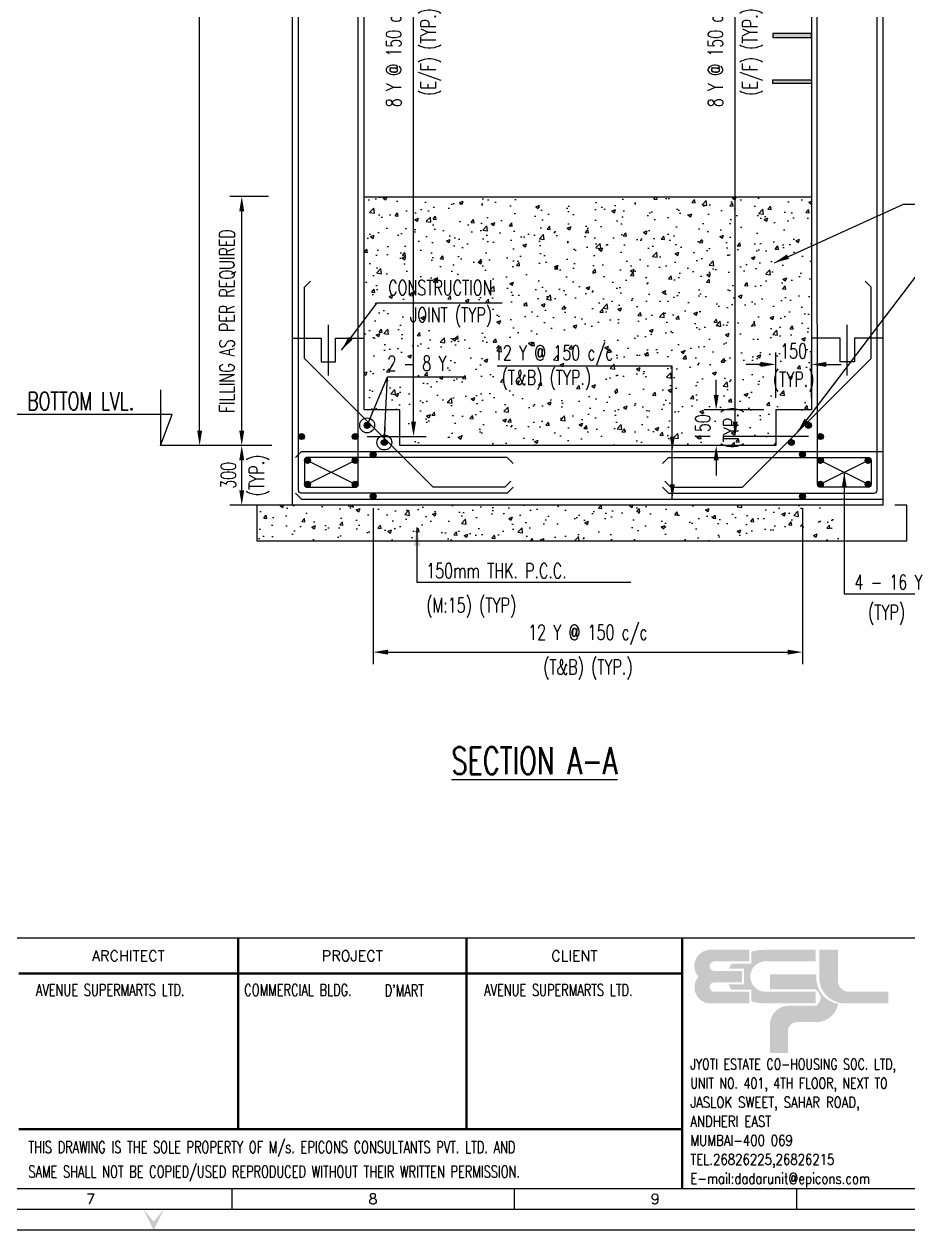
# Model space of a CAD drawing. Header units: millimetres. Extents: x 1549375 to 1746720, y -621670 to -557890.
# Drawn here: x 1579724 to 1594542, y -621528 to -601307 of the extents above; entities that cross this region are included whole.
import ezdxf
from ezdxf.enums import TextEntityAlignment as Align

# ---------------------------------------------------------------- set-up
doc = ezdxf.new("R2010")
doc.units = ezdxf.units.MM
doc.header["$MEASUREMENT"] = 0
doc.header["$PDMODE"] = 35
for name, color, linetype, lineweight in [('00 ECPL LOGO', 250, 'Continuous', 20), ('00 ELEV-2', 9, 'Continuous', 30), ('Thin', 251, 'Continuous', 5)]:
    doc.layers.add(name, color=color, linetype=linetype, lineweight=lineweight)
for name, color, linetype in [('PNA', 8, 'Continuous'), ('S-CONCRET LINE', 4, 'Continuous'), ('S-DIM-1', 5, 'Continuous'), ('S-HATCH', 253, 'Continuous'), ('S-LEVEL SECTION', 3, 'Continuous'), ('S-PCC', 9, 'Continuous'), ('S-REINFORCEMENT', 6, 'Continuous'), ('S-TEXT', 2, 'Continuous'), ('S-TEXT-1', 4, 'Continuous'), ('S-TITIL', 6, 'Continuous'), ('TEXT (SHEET)', 4, 'Continuous'), ('WALL', 7, 'Continuous')]:
    doc.layers.add(name, color=color, linetype=linetype)
doc.styles.add('ROMANS', font='simplex.shx', dxfattribs={"width": 0.7})
doc.dimstyles.new('dim100', dxfattribs={"dimtxt": 250, "dimasz": 250, "dimexe": 200, "dimexo": 200, "dimgap": 100, "dimtad": 1, "dimdec": 0, "dimzin": 0, "dimdsep": 46, "dimtxsty": 'ROMANS', "dimcen": 0, "dimclrd": 5, "dimclre": 5, "dimclrt": 4, "dimadec": 0, "dimazin": 0, "dimtfac": 1, "dimtdec": 0, "dimtix": 1, "dimtofl": 0, "dimtmove": 2, "dimatfit": 3, "dimfxl": 0, "dimtolj": 1, "dimtzin": 0, "dimlwd": -1, "dimlwe": -1, "dimarcsym": 0})
doc.dimstyles.new('dim20', dxfattribs={"dimtxt": 250, "dimasz": 250, "dimexe": 200, "dimexo": 200, "dimgap": 100, "dimtad": 1, "dimdec": 0, "dimlfac": 0.2, "dimzin": 0, "dimdsep": 46, "dimtxsty": 'ROMANS', "dimcen": 0, "dimclrd": 170, "dimclre": 170, "dimclrt": 4, "dimadec": 0, "dimazin": 0, "dimtfac": 1, "dimtdec": 0, "dimtix": 1, "dimtofl": 0, "dimtmove": 2, "dimatfit": 3, "dimfxl": 0, "dimtolj": 1, "dimtzin": 0, "dimlwd": -1, "dimlwe": -1, "dimarcsym": 0})
doc.dimstyles.new('dim25', dxfattribs={"dimtxt": 250, "dimasz": 250, "dimexe": 200, "dimexo": 200, "dimgap": 100, "dimtad": 1, "dimdec": 0, "dimlfac": 0.25, "dimzin": 0, "dimdsep": 46, "dimtxsty": 'ROMANS', "dimcen": 0, "dimclrd": 170, "dimclre": 170, "dimclrt": 4, "dimadec": 0, "dimazin": 0, "dimtfac": 1, "dimtdec": 0, "dimtix": 1, "dimtofl": 0, "dimtmove": 2, "dimatfit": 3, "dimfxl": 0, "dimtolj": 1, "dimtzin": 0, "dimlwd": -1, "dimlwe": -1, "dimarcsym": 0})
doc.dimstyles.new('dim33.33', dxfattribs={"dimtxt": 250, "dimasz": 250, "dimexe": 200, "dimexo": 200, "dimgap": 100, "dimtad": 1, "dimtoh": 1, "dimdec": 0, "dimlfac": 0.333331, "dimzin": 0, "dimdsep": 46, "dimtxsty": 'ROMANS', "dimcen": 0, "dimclrd": 170, "dimclre": 170, "dimclrt": 4, "dimadec": 0, "dimazin": 0, "dimtfac": 1, "dimtdec": 0, "dimtix": 1, "dimtofl": 0, "dimtmove": 2, "dimatfit": 3, "dimfxl": 0, "dimtolj": 1, "dimtzin": 0, "dimlwd": -1, "dimlwe": -1, "dimarcsym": 0})
pattern_1 = [(50, (657905, -222045.16), (637.5646, -55.77968), [66.66667, -733.33333]), (355, (657905, -222045.16), (-123.3345, 668.61523), [53.33333, -586.66667]), (100.451444, (657958.1, -222049.8), (514.2301, 612.83555), [56.65795, -623.23743]), (46.1842, (657905, -221867.4), (948.65896, -147.12825), [100, -1100]), (96.63564, (657984.1, -221879.6), (830.8106, 865.8832), [84.987, -934.8567]), (351.18416, (657905, -221867.4), (830.8106, 865.8832), [80, -880]), (21, (657993.9, -221911.8), (530.58405, -357.88346), [66.66667, -733.33333]), (326, (657993.9, -221911.8), (216.2803, 644.5778), [53.33333, -586.66667]), (71.451445, (658038.1, -221941.65), (746.86433, 286.69436), [56.65795, -623.23743]), (37.5, (657905, -222045.16), (10.80876, 295.90565), [0, -579.55556, 0, -595.55556, 0, -588.88889]), (7.5, (657905, -222045.16), (233.83959, 350.58819), [0, -339.55556, 0, -566.22222, 0, -224.44444]), (327.5, (657706.78, -222045.16), (474.50883, -20.048775), [0, -222.22222, 0, -693.33333, 0, -920]), (317.5, (657617.9, -222045.16), (518.3877, 88.9822), [0, -288.88889, 0, -460.44444, 0, -653.33333])]

# ---------------------------------------------------------------- blocks, each defined once
blk = doc.blocks.new('FOLDER')
at = {"layer": 'PNA'}
for points in [[(-1250, 2500), (0, 0), (0, 1000)], [(1250, 2500), (0, 0), (0, 1000)]]:
    blk.add_solid(points, dxfattribs=at)
blk = doc.blocks.new('ecpl logo')
at = {"layer": '00 ECPL LOGO'}
for color, points in [(256, [(351, -827, 0.621111), (586, -1401), (1442, -1401), (1442, -1151), (682, -1151, -0.917622), (682, -948), (1285, -948), (1285, -702), (682, -702, -0.926164), (682, -501), (1442, -501), (1442, -251), (581, -251, 0.621111), (351, -827)]), (152, [(2940, -251), (2940, -863, 0.384329), (3453, -1401), (4422, -1401), (4422, -1151), (3582, -1151, -0.414214), (3340, -908), (3340, -251)]), (140, [(1887, -779), (1887, -1102), (2862, -1102, -0.232111), (2971, -1281, -0.194401), (2883, -1450), (2269, -1450, 0.364674), (1887, -1802), (1887, -2463), (2269, -2463), (2269, -1996, -0.414214), (2462, -1802), (2899, -1802, 0.338499), (3350, -1412, -0.371272), (2877, -839), (2877, -779)])]:
    blk.add_hatch(color=color, dxfattribs=at).paths.add_polyline_path(points)
h = blk.add_hatch(color=253, dxfattribs=at)
h.dxf.hatch_style = 1
h.paths.add_polyline_path([(995, -993, 0.07148), (1056, -1106), (1486, -1106), (1486, -1356, 0.065387), (1776, -1401), (2862, -1401), (2862, -1151), (1776, -1151, -0.910826), (1742, -501), (2862, -501), (2862, -251), (1776, -251, 0.069483), (1486, -291), (1486, -546), (1071, -546, 0.072407), (1003, -657), (1329, -657), (1329, -993)])
blk = doc.blocks.new('SHEET1')
at = {"color": 1}
blk.add_line((762042, -118391), (676135, -118391), dxfattribs=at)
at = {"flags": 128}
blk.add_lwpolyline([(674017, -125881), (763101, -125881), (763101, -63214), (674017, -63214)], close=True, dxfattribs=at)
at = {"color": 1, "const_width": 60.9}
for points in [[(725970, -123298), (725970, -118391)], [(731835, -123298), (731835, -118391)], [(737368, -124822), (737368, -118391)], [(720337, -119302), (737368, -119302)], [(720337, -123298), (737368, -123298)]]:
    blk.add_lwpolyline(points, dxfattribs=at)
at = {"layer": 'PNA'}
for p, q in [((725806, -124822), (725806, -125351)), ((733053, -124822), (733053, -125351)), ((740301, -124822), (740301, -125351))]:
    blk.add_line(p, q, dxfattribs=at)
at = {"layer": 'PNA', "color": 1}
for points in [[(675076, -125351), (762572, -125351), (762572, -63743), (675076, -63743)], [(676135, -124822), (762042, -124822), (762042, -64273), (676135, -64273)]]:
    blk.add_lwpolyline(points, close=True, dxfattribs=at)
at = {"layer": '00 ELEV-2', "xscale": 1.196575288621418, "yscale": 1.196575288621418, "zscale": 1.196575288621418}
blk.add_blockref('ecpl logo', (737368, -118391), dxfattribs=at)
at = {"layer": 'PNA', "xscale": 0.2118545530764889, "yscale": 0.2118545530764889, "zscale": 0.2118545530764889}
blk.add_blockref('FOLDER', (723802, -125881), dxfattribs=at)
at = {"layer": 'PNA', "style": 'ROMANS'}
for s, p in [('7', (722183, -125086)), ('8', (729431, -125086)), ('9', (736678, -125086))]:
    blk.add_text(s, height=265, dxfattribs=at).set_placement(p, align=Align.MIDDLE)
at = {"layer": 'S-TEXT-1', "style": 'ROMANS'}
for s, height, width, p in [('JYOTI ESTATE CO-HOUSING SOC. LTD,', 276, 0.75, (737578, -121765, -8)), ('UNIT NO. 401, 4TH FLOOR, NEXT TO', 276, 0.75, (737578, -122254, -8)), ('JASLOK SWEET, SAHAR ROAD,', 275, 0.8, (737578, -122743, -8)), ('ANDHERI EAST', 275, 0.8, (737578, -123232, -8)), ('MUMBAI-400 069', 275, 0.8, (737578, -123721, -8)), ('TEL.26826225,26826215', 275, 0.8, (737578, -124210, -8)), ('E-mail:dadarunit@epicons.com', 275, 0.8, (737578, -124699, -8))]:
    blk.add_text(s, height=height, dxfattribs=dict(at, width=width)).set_placement(p)
at = {"layer": 'TEXT (SHEET)', "color": 2, "style": 'ROMANS'}
for s, p in [('ARCHITECT', (723154, -118847)), ('PROJECT', (728903, -118847)), ('CLIENT', (734602, -118847))]:
    blk.add_text(s, height=269, dxfattribs=at).set_placement(p, align=Align.MIDDLE_CENTER)
at = {"layer": 'TEXT (SHEET)', "color": 4, "style": 'ROMANS', "width": 0.7}
for s, p in [('THIS DRAWING IS THE SOLE PROPERTY OF M/s. EPICONS CONSULTANTS PVT. LTD. AND', (720588, -123908, -8)), ('SAME SHALL NOT BE COPIED/USED REPRODUCED WITHOUT THEIR WRITTEN PERMISSION.', (720588, -124539, -8))]:
    blk.add_text(s, height=304.74, dxfattribs=at).set_placement(p)
blk = doc.blocks.new('*D16')
at = {"layer": 'Defpoints', "color": 0, "lineweight": 18, "transparency": 16777216}
for p in [(1583373, -608374), (1584026, -608374), (1584026, -609374)]:
    blk.add_point(p, dxfattribs=at)
at = {"layer": 'S-DIM-1', "color": 170, "transparency": 16777216}
for p, q in [((1583826, -608374), (1583173, -608374)), ((1583373, -609124), (1583373, -608624)), ((1583826, -609374), (1583173, -609374))]:
    blk.add_line(p, q, dxfattribs=at)
at = {"layer": 'S-DIM-1', "color": 170, "lineweight": 18, "transparency": 16777216}
for points in [[(1583331, -608624), (1583415, -608624), (1583373, -608374)], [(1583331, -609124), (1583415, -609124), (1583373, -609374)]]:
    blk.add_solid(points, dxfattribs=at)
at = {"layer": 'S-DIM-1', "color": 4, "transparency": 16777216, "char_height": 250, "attachment_point": 5, "rotation": 90, "style": 'ROMANS'}
for s, insert in [('\\A1;(TYP.)', (1583664, -608874)), ('\\A1;300', (1583148, -608874))]:
    blk.add_mtext(s, dxfattribs=dict(at, insert=insert))
blk = doc.blocks.new('*D20')
at = {"layer": 'Defpoints', "color": 0, "lineweight": 18, "transparency": 16777216}
for p in [(1585576, -609224, 380), (1592776, -609224, 605), (1592776, -611839)]:
    blk.add_point(p, dxfattribs=at)
at = {"layer": 'S-DIM-1', "color": 170, "transparency": 16777216}
for p, q in [((1585576, -609424), (1585576, -612039)), ((1592776, -609424), (1592776, -612039)), ((1585826, -611839), (1592526, -611839))]:
    blk.add_line(p, q, dxfattribs=at)
at = {"layer": 'S-DIM-1', "color": 170, "lineweight": 18, "transparency": 16777216}
for points in [[(1585826, -611797), (1585826, -611880), (1585576, -611839)], [(1592526, -611797), (1592526, -611880), (1592776, -611839)]]:
    blk.add_solid(points, dxfattribs=at)
at = {"layer": 'S-DIM-1', "color": 4, "transparency": 16777216, "char_height": 250, "attachment_point": 5, "style": 'ROMANS'}
for s, insert in [('\\A1;12 Y @ 150 c/c', (1589176, -611548)), ('\\A1;(T&B) (TYP.)', (1589176, -612129))]:
    blk.add_mtext(s, dxfattribs=dict(at, insert=insert))
blk = doc.blocks.new('*D22')
at = {"layer": 'Defpoints', "color": 0, "lineweight": 18, "transparency": 16777216}
for p in [(1592926, -607014), (1592326, -607774), (1592926, -607774)]:
    blk.add_point(p, dxfattribs=at)
at = {"layer": 'S-DIM-1', "color": 170, "transparency": 16777216}
for p, q in [((1592326, -607574), (1592326, -606814)), ((1592926, -607574), (1592926, -606814)), ((1592076, -607014), (1591826, -607014)), ((1593176, -607014), (1593426, -607014))]:
    blk.add_line(p, q, dxfattribs=at)
at = {"layer": 'S-DIM-1', "color": 170, "lineweight": 18, "transparency": 16777216}
for points in [[(1592076, -606972), (1592076, -607055), (1592326, -607014)], [(1593176, -606972), (1593176, -607055), (1592926, -607014)]]:
    blk.add_solid(points, dxfattribs=at)
at = {"layer": 'S-DIM-1', "color": 4, "transparency": 16777216, "char_height": 250, "attachment_point": 5, "style": 'ROMANS'}
for s, insert in [('\\A1;150', (1592626, -606789)), ('\\A1;(TYP.)', (1592626, -607304))]:
    blk.add_mtext(s, dxfattribs=dict(at, insert=insert))
blk = doc.blocks.new('*D23')
at = {"layer": 'Defpoints', "color": 0, "lineweight": 18, "transparency": 16777216}
for p in [(1591328, -607774), (1592326, -607774), (1592326, -608374)]:
    blk.add_point(p, dxfattribs=at)
at = {"layer": 'S-DIM-1', "color": 170, "transparency": 16777216}
for p, q in [((1591328, -607524), (1591328, -607274)), ((1592126, -607774), (1591128, -607774)), ((1592126, -608374), (1591128, -608374)), ((1591328, -608624), (1591328, -608874))]:
    blk.add_line(p, q, dxfattribs=at)
at = {"layer": 'S-DIM-1', "color": 170, "lineweight": 18, "transparency": 16777216}
for points in [[(1591286, -607524), (1591370, -607524), (1591328, -607774)], [(1591286, -608624), (1591370, -608624), (1591328, -608374)]]:
    blk.add_solid(points, dxfattribs=at)
at = {"layer": 'S-DIM-1', "color": 4, "transparency": 16777216, "char_height": 250, "attachment_point": 5, "rotation": 90, "style": 'ROMANS'}
for s, insert in [('\\A1;(TYP.)', (1591619, -608074)), ('\\A1;150', (1591103, -608074))]:
    blk.add_mtext(s, dxfattribs=dict(at, insert=insert))
blk = doc.blocks.new('*D24')
at = {"layer": 'Defpoints', "color": 0, "lineweight": 18, "transparency": 16777216}
for p in [(1585276, -593524, 308), (1586253, -593524), (1585276, -608224, 1179451)]:
    blk.add_point(p, dxfattribs=at)
at = {"layer": 'S-DIM-1', "color": 170, "transparency": 16777216}
for p, q in [((1585476, -593524), (1586453, -593524)), ((1586253, -607974), (1586253, -593774)), ((1585476, -608224), (1586453, -608224))]:
    blk.add_line(p, q, dxfattribs=at)
at = {"layer": 'S-DIM-1', "color": 170, "lineweight": 18, "transparency": 16777216}
for points in [[(1586212, -593774), (1586295, -593774), (1586253, -593524)], [(1586212, -607974), (1586295, -607974), (1586253, -608224)]]:
    blk.add_solid(points, dxfattribs=at)
at = {"layer": 'S-DIM-1', "color": 4, "transparency": 16777216, "char_height": 250, "attachment_point": 5, "rotation": 90, "style": 'ROMANS'}
for s, insert in [('\\A1;8 Y @ 150 c/c', (1585963, -601774)), ('\\A1;(E/F) (TYP.)', (1586544, -601774))]:
    blk.add_mtext(s, dxfattribs=dict(at, insert=insert))
blk = doc.blocks.new('*D25')
at = {"layer": 'Defpoints', "color": 0, "lineweight": 18, "transparency": 16777216}
for p in [(1591647, -593524), (1593076, -593524, 308), (1593076, -608224, 1179451)]:
    blk.add_point(p, dxfattribs=at)
at = {"layer": 'S-DIM-1', "color": 170, "transparency": 16777216}
for p, q in [((1592876, -593524), (1591447, -593524)), ((1591647, -607974), (1591647, -593774)), ((1592876, -608224), (1591447, -608224))]:
    blk.add_line(p, q, dxfattribs=at)
at = {"layer": 'S-DIM-1', "color": 170, "lineweight": 18, "transparency": 16777216}
for points in [[(1591606, -593774), (1591689, -593774), (1591647, -593524)], [(1591606, -607974), (1591689, -607974), (1591647, -608224)]]:
    blk.add_solid(points, dxfattribs=at)
at = {"layer": 'S-DIM-1', "color": 4, "transparency": 16777216, "char_height": 250, "attachment_point": 5, "rotation": 90, "style": 'ROMANS'}
for s, insert in [('\\A1;{8 Y @ 150 c/c', (1591357, -601774)), ('\\A1;(E/F) (TYP.)}', (1591938, -601774))]:
    blk.add_mtext(s, dxfattribs=dict(at, insert=insert))
blk = doc.blocks.new('*D27')
at = {"layer": 'Defpoints', "color": 0, "lineweight": 18, "transparency": 16777216}
for p in [(1582667, -593374), (1585426, -593374, 561123), (1583626, -608374, 561123)]:
    blk.add_point(p, dxfattribs=at)
at = {"layer": 'S-DIM-1', "color": 170, "transparency": 16777216}
for p, q in [((1585226, -593374), (1582467, -593374)), ((1582667, -593624), (1582667, -598325)), ((1582667, -608124), (1582667, -599333)), ((1583426, -608374), (1582467, -608374))]:
    blk.add_line(p, q, dxfattribs=at)
at = {"layer": 'S-DIM-1', "color": 170, "lineweight": 18, "transparency": 16777216}
for points in [[(1582626, -593624), (1582709, -593624), (1582667, -593374)], [(1582626, -608124), (1582709, -608124), (1582667, -608374)]]:
    blk.add_solid(points, dxfattribs=at)
at = {"layer": 'S-DIM-1', "color": 4, "transparency": 16777216, "char_height": 250, "attachment_point": 5, "rotation": 90, "style": 'ROMANS'}
for s, insert in [('\\A1;(MAX.)', (1582958, -598829)), ('\\A1;3000', (1582442, -598829))]:
    blk.add_mtext(s, dxfattribs=dict(at, insert=insert))
blk = doc.blocks.new('*D29')
at = {"layer": 'Defpoints', "color": 0, "lineweight": 18, "transparency": 16777216}
for p in [(1583373, -604198), (1584021, -604198, 2216293), (1584026, -608374, -10)]:
    blk.add_point(p, dxfattribs=at)
at = {"layer": 'S-DIM-1', "color": 170, "transparency": 16777216}
for p, q in [((1583821, -604198), (1583173, -604198)), ((1583373, -608124), (1583373, -604448)), ((1583826, -608374), (1583173, -608374))]:
    blk.add_line(p, q, dxfattribs=at)
at = {"layer": 'S-DIM-1', "color": 170, "lineweight": 18, "transparency": 16777216}
for points in [[(1583331, -604448), (1583415, -604448), (1583373, -604198)], [(1583331, -608124), (1583415, -608124), (1583373, -608374)]]:
    blk.add_solid(points, dxfattribs=at)
at = {"layer": 'S-DIM-1', "color": 4, "transparency": 16777216, "insert": (1583136, -606286), "char_height": 250, "attachment_point": 5, "rotation": 90, "style": 'ROMANS'}
blk.add_mtext('\\A1;{FILLING AS PER REQUIRED}', dxfattribs=at)
blk = doc.blocks.new('A$C1A463C83')
at = {"layer": 'Thin'}
blk.add_hatch(color=256, dxfattribs=at).paths.add_polyline_path([(0, 25), (250, 25), (250, 0), (0, 0)])
blk.add_hatch(color=256, dxfattribs=at).paths.add_polyline_path([(0, 25), (250, 25), (250, 0), (0, 0)])
blk.add_lwpolyline([(0, 25), (250, 25), (250, 0), (0, 0)], close=True)
blk.add_lwpolyline([(0, 25), (250, 25), (250, 0), (0, 0)], close=True)

msp = doc.modelspace()

# ---------------------------------------------------------------- hatches: boundary and pattern name
at = {"layer": 'S-HATCH'}
h = msp.add_hatch(dxfattribs=at)
h.set_pattern_fill('ANSI31', color=8, scale=1000, style=0)
h.set_pattern_definition([(45, (-177342.67, -627162.95), (-88.388348, 88.388348), [])])
h.paths.add_polyline_path([(1594125.7, -590658.3), (1594125.7, -590658.3), (1594125.7, -606573.6), (1594125.7, -606573.6)])
at = {"layer": 'S-PCC', "linetype": 'ByBlock'}
h = msp.add_hatch(dxfattribs=at)
h.set_pattern_fill('AR-CONC', color=8, scale=88.888889)
h.set_pattern_definition(pattern_1)
h.paths.add_polyline_path([(1585425.7, -604201.3), (1585425.7, -607773.7), (1586025.7, -607773.7), (1586025.7, -608373.7), (1592325.7, -608373.7), (1592325.7, -607773.7), (1592925.7, -607773.7), (1592925.7, -604201.4)])
h = msp.add_hatch(dxfattribs=at)
h.set_pattern_fill('AR-CONC,_O', color=8, scale=88.888889)
h.set_pattern_definition(pattern_1)
h.paths.add_polyline_path([(1593388.1, -609373.7), (1583625.7, -609373.6), (1583625.7, -609973.6), (1593388.1, -609973.7)])

# ---------------------------------------------------------------- linework, layer by layer
at = {"layer": 'S-CONCRET LINE', "color": 4}
for p, q in [((1584225.7, -609373.7), (1584225.7, -592573.7)), ((1594125.7, -609373.7), (1594125.7, -593173.7, -68.5)), ((1585425.7, -607773.7), (1585425.7, -593373.7)), ((1592925.7, -593373.7), (1592925.7, -607773.7)), ((1586025.7, -607773.7), (1585425.7, -607773.7)), ((1586025.7, -608373.7), (1586025.7, -607773.7)), ((1592925.7, -607773.7), (1592325.7, -607773.7)), ((1592325.7, -607773.7), (1592325.7, -608373.7)), ((1592325.7, -608373.7), (1586025.7, -608373.7)), ((1594125.7, -609373.7), (1584225.7, -609373.7))]:
    msp.add_line(p, q, dxfattribs=at)
at = {"layer": 'S-CONCRET LINE'}
for p, q in [((1584825.7, -607199.2), (1584825.7, -606347.5)), ((1593525.7, -607199.2), (1593525.7, -606347.5)), ((1594125.7, -608373.7, -5.4), (1594125.7, -608373.7, -5.4))]:
    msp.add_line(p, q, dxfattribs=at)
for points in [[(1584225.7, -606573.7), (1584704.3, -606573.7), (1584704.3, -606973.1), (1584947.2, -606973.1), (1584947.2, -606573.7), (1585425.7, -606573.7)], [(1594125.7, -606573.7), (1593647.2, -606573.7), (1593647.2, -606973.1), (1593404.3, -606973.1), (1593404.3, -606573.7), (1592925.7, -606573.7)]]:
    msp.add_lwpolyline(points, dxfattribs=at)
at = {"layer": 'S-HATCH', "color": 4, "lineweight": 18}
msp.add_line((1585425.7, -604201.3), (1592925.7, -604201.3), dxfattribs=at)
at = {"layer": 'S-LEVEL SECTION'}
msp.add_line((1583875.7, -608373.7), (1582008.7, -608373.7, -83.9), dxfattribs=at)
at = {"layer": 'S-LEVEL SECTION', "elevation": -83.9}
msp.add_lwpolyline([(1582008.7, -607437.3), (1582008.7, -608373.7), (1582208.7, -607853.7), (1579037.4, -607853.7)], dxfattribs=at)
at = {"layer": 'S-PCC', "color": 8, "linetype": 'ByBlock'}
for p, q in [((1594525.7, -609373.7), (1594325.7, -609373.7)), ((1594525.7, -609973.7), (1594525.7, -609373.7))]:
    msp.add_line(p, q, dxfattribs=at)
for points in [[(1585425.7, -604201.3), (1592925.7, -604201.3), (1592925.7, -607773.7), (1592325.7, -607773.7), (1592325.7, -608373.7), (1586025.7, -608373.7), (1586025.7, -607773.7), (1585425.7, -607773.7), (1585425.7, -604201.3), (1592925.7, -604201.4)], [(1594125.7, -609373.7), (1583625.7, -609373.6), (1583625.7, -609973.6), (1594525.7, -609973.7)]]:
    msp.add_lwpolyline(points, dxfattribs=at)
at = {"layer": 'S-REINFORCEMENT', "color": 8}
for p, q in [((1585275.7, -608623.7), (1584475.7, -609023.7)), ((1584475.7, -608623.7), (1585275.7, -609023.7)), ((1593075.7, -608623.7), (1593875.7, -609023.7)), ((1593875.7, -608623.7), (1593075.7, -609023.7))]:
    msp.add_line(p, q, dxfattribs=at)
at = {"layer": 'S-REINFORCEMENT', "color": 5, "elevation": -83.9}
for points in [[(1587925.7, -609073.7), (1587825.7, -609173.7), (1584375.7, -609173.7, -0.4142136), (1584325.7, -609123.7), (1584325.7, -592823.7, -0.4142136), (1584375.7, -592773.7), (1586925.7, -592773.7), (1587025.7, -592873.7)], [(1590425.7, -609073.7), (1590525.7, -609173.7), (1593975.7, -609173.7, 0.4142136), (1594025.7, -609123.7), (1594025.7, -592823.7, 0.4142136), (1593975.7, -592773.7), (1591425.7, -592773.7), (1591325.7, -592873.7)], [(1587925.7, -608673.7), (1587825.7, -608573.7), (1584475.7, -608573.7, 0.4142136), (1584425.7, -608623.7), (1584425.7, -609023.7, 0.4142136), (1584475.7, -609073.7), (1585275.7, -609073.7, 0.4142136), (1585325.7, -609023.7), (1585325.7, -592923.7, 0.4142136), (1585275.7, -592873.7), (1584525.7, -592873.7)], [(1590425.7, -608673.7), (1590525.7, -608573.7), (1593875.7, -608573.7, -0.4142136), (1593925.7, -608623.7), (1593925.7, -609023.7, -0.4142136), (1593875.7, -609073.7), (1593075.7, -609073.7, -0.4142136), (1593025.7, -609023.7), (1593009.2, -592952.2, -0.4142136), (1593059.2, -592902.2), (1593894.7, -592898.2)]]:
    msp.add_lwpolyline(points, format="xyb", dxfattribs=at)
at = {"layer": 'S-REINFORCEMENT', "color": 5}
for points in [[(1586584, -609073.7), (1584425.7, -606915.4), (1584425.7, -605715.7), (1584525.4, -605615.7)], [(1591767.4, -609073.7), (1593925.7, -606915.4), (1593925.7, -605715.7), (1593826, -605615.7)], [(1584275.7, -608573.7), (1584375.7, -608473.7), (1594125.7, -608473.7)], [(1587884, -608973.7), (1587784.3, -609073.7), (1586584.3, -609073.7)], [(1590467.4, -608973.7), (1590567.1, -609073.7), (1591767.1, -609073.7)], [(1584275.7, -609173.7), (1584375.7, -609273.7), (1594125.7, -609273.7)]]:
    msp.add_lwpolyline(points, dxfattribs=at)
at = {"layer": 'S-REINFORCEMENT', "color": 5, "const_width": 50, "elevation": -83.9}
for points in [[(1585450.7, -608036.1, -1), (1585500.7, -608036.1, -1)], [(1592900.7, -608036.1, 1), (1592850.7, -608036.1, 1)], [(1585763.3, -608348.7, 1), (1585763.3, -608298.7, 1)], [(1592588.2, -608348.7, -1), (1592588.2, -608298.7, -1)]]:
    msp.add_lwpolyline(points, format="xyb", close=True, dxfattribs=at)
at = {"layer": 'S-REINFORCEMENT', "color": 5, "ltscale": 10, "const_width": 50, "elevation": -83.9}
for points in [[(1584400.7, -608223.7, -1), (1584350.7, -608223.7, -1)], [(1585250.7, -608223.7, 1), (1585300.7, -608223.7, 1)], [(1593100.7, -608223.7, -1), (1593050.7, -608223.7, -1)], [(1584500.7, -608623.7, 1), (1584450.7, -608623.7, 1)], [(1585250.7, -608623.7, -1), (1585300.7, -608623.7, -1)], [(1585600.7, -608528.7, 1), (1585550.7, -608528.7, 1)], [(1592750.7, -608521.3, -1), (1592800.7, -608521.3, -1)], [(1593100.7, -608623.7, 1), (1593050.7, -608623.7, 1)], [(1593850.7, -608623.7, -1), (1593900.7, -608623.7, -1)], [(1584500.7, -609023.7, -1), (1584450.7, -609023.7, -1)], [(1585250.7, -609023.7, 1), (1585300.7, -609023.7, 1)], [(1593100.7, -609023.7, -1), (1593050.7, -609023.7, -1)], [(1593850.7, -609023.7, 1), (1593900.7, -609023.7, 1)], [(1585600.7, -609222.5, -1), (1585550.7, -609222.5, -1)], [(1592750.7, -609226.6, 1), (1592800.7, -609226.6, 1)]]:
    msp.add_lwpolyline(points, format="xyb", close=True, dxfattribs=at)
at = {"layer": 'S-REINFORCEMENT', "color": 5}
for centre in [(1585475.7, -608036.1), (1592875.7, -608036.1), (1585763.3, -608323.7), (1592588.2, -608323.7)]:
    msp.add_circle(centre, 50, dxfattribs=at)
at = {"layer": 'S-REINFORCEMENT', "color": 5, "ltscale": 10}
for centre in [(1584375.7, -608223.7), (1585275.7, -608223.7), (1593075.7, -608223.7), (1584475.7, -608623.7), (1585275.7, -608623.7), (1585575.7, -608528.7), (1592775.7, -608521.3), (1593075.7, -608623.7), (1593875.7, -608623.7), (1584475.7, -609023.7), (1585275.7, -609023.7), (1593075.7, -609023.7), (1593875.7, -609023.7), (1585575.7, -609222.5), (1592775.7, -609226.6)]:
    msp.add_circle(centre, 50, dxfattribs=at)

# ---------------------------------------------------------------- block references
at = {"xscale": 0.6532188394183241, "yscale": 0.6532188394183241, "zscale": 0.6532188394183241}
msp.add_blockref('SHEET1', (1109094.7, -539299.7), dxfattribs=at)
at = {"layer": 'WALL', "xscale": -2.586206896551724, "yscale": 2.586206896551724, "zscale": 2.586206896551724, "rotation": 180}
msp.add_blockref('A$C1A463C83', (1592279.2, -601464.3, -2.2), dxfattribs=at)
at = {"layer": 'WALL', "xscale": 2.586206896551724, "yscale": 2.586206896551724, "zscale": 2.586206896551724}
msp.add_blockref('A$C1A463C83', (1592279.2, -602304.8, -2.2), dxfattribs=at)

# ---------------------------------------------------------------- texts
at = {"layer": 'S-LEVEL SECTION', "style": 'ROMANS', "width": 0.7}
msp.add_text('BOTTOM LVL.', height=300, dxfattribs=at).set_placement((1579778.6, -607628.7), align=Align.MIDDLE_LEFT)
at = {"layer": 'S-TEXT', "style": 'ROMANS', "width": 0.7}
for s, height, p in [('AVENUE SUPERMARTS LTD.', 199.546, (1579922.1, -617504.2)), ('COMMERCIAL BLDG.', 199.546, (1583414.5, -617504.2)), (" D'MART ", 199.55, (1585672.4, -617513.6)), ('AVENUE SUPERMARTS LTD.', 199.546, (1587436.6, -617504.2))]:
    msp.add_text(s, height=height, dxfattribs=at).set_placement(p, align=Align.MIDDLE_LEFT)
at = {"layer": 'S-TEXT-1', "style": 'ROMANS', "width": 0.7}
for s, p in [('CONSTRUCTION', (1585829, -605728)), ('JOINT (TYP)', (1586195.7, -606182)), ('12 Y @ 150 c/c', (1587601, -606819.2)), ('2 - 8 Y', (1585815.2, -606995.2)), ('(T&B) (TYP.)', (1587729.9, -607233.4)), ('150mm THK. P.C.C.', (1586466.8, -610474.6)), ('4 - 16 Y', (1593646.2, -610664.8, 560630.4)), ('(M:15) (TYP)', (1586466.8, -611051.1)), ('(TYP)', (1593872.6, -611170))]:
    msp.add_text(s, height=250, dxfattribs=at).set_placement(p, align=Align.MIDDLE_LEFT)
at = {"layer": 'S-TITIL', "style": 'ROMANS', "width": 0.7}
msp.add_text('%%USECTION A-A', height=450, dxfattribs=at).set_placement((1588280, -613659), align=Align.MIDDLE_CENTER)

# ---------------------------------------------------------------- dimensions: what is measured, and where the dimension line sits
at = {"layer": 'S-DIM-1'}
for base, p1, p2, angle, text, dimstyle, picture, middle in [((1582667.2, -593373.7, -561122.9), (1583625.7, -608373.7), (1585425.7, -593373.7), 270, '<>\\X(MAX.)', 'dim20', '*D27', (1582667.2, -598829.2, -561122.9)), ((1592925.7, -607013.6, 618765.9), (1592325.7, -607773.7, 618765.9), (1592925.7, -607773.7, 618765.9), 180, '<>\\X(TYP.)', 'dim25', '*D22', (1592625.7, -607013.6, 618765.9))]:
    dim = msp.add_linear_dim(base=base, p1=p1, p2=p2, angle=angle, text=text, dimstyle=dimstyle, dxfattribs=at)
    dim.commit()
    dim.dimension.update_dxf_attribs({"geometry": picture, "text_midpoint": middle, "dimtype": 160})
for base, p1, p2, text, override, picture, middle in [((1586253.3, -593523.7, -560676.7), (1585275.7, -608223.7, 618774.6), (1585275.7, -593523.7, -560368.6), '8 Y @ 150 c/c\\X(E/F) (TYP.)', {"dimtmove": 0}, '*D24', (1586253.3, -601773.7, -560676.7)), ((1591647.5, -593523.7, -560676.7), (1593075.7, -608223.7, 618774.6), (1593075.7, -593523.7, -560368.6), '{8 Y @ 150 c/c\\X(E/F) (TYP.)}', {"dimtxsty": 'ROMANS', "dimtmove": 0}, '*D25', (1591647.5, -601773.7, -560676.7))]:
    dim = msp.add_linear_dim(base=base, p1=p1, p2=p2, angle=90, text=text, dimstyle='dim25', override=override, dxfattribs=at)
    dim.commit()
    dim.dimension.update_dxf_attribs({"geometry": picture, "text_midpoint": middle, "dimtype": 160})
for base, p1, p2, angle, text, dimstyle, override, picture, middle in [((1583373.1, -604198.4, 9.9), (1584025.7, -608373.7), (1584021.5, -604198.4, 2216303.4), 90, '{FILLING AS PER REQUIRED}', 'dim20', {"dimtxsty": 'ROMANS'}, '*D29', (1583136.2, -606286, 9.9)), ((1592775.7, -611838.8, 618404.2), (1585575.7, -609223.7, 618784.7), (1592775.7, -609223.7, 619008.8), 180, '12 Y @ 150 c/c\\X(T&B) (TYP.)', 'dim25', {"dimtxsty": 'ROMANS', "dimtmove": 0}, '*D20', (1589175.7, -611838.8, 618404.2))]:
    dim = msp.add_linear_dim(base=base, p1=p1, p2=p2, angle=angle, text=text, dimstyle=dimstyle, override=override, dxfattribs=at)
    dim.commit()
    dim.dimension.update_dxf_attribs({"geometry": picture, "text_midpoint": middle})
for base, p1, p2, angle, text, dimstyle, picture, middle in [((1591328.1, -607773.7, 618765.9), (1592325.7, -608373.7, 618765.9), (1592325.7, -607773.7, 618765.9), 90, '<>\\X(TYP.)', 'dim25', '*D23', (1591328.1, -608073.7, 618765.9)), ((1583373.1, -608373.7, 618803.9), (1584025.7, -609373.6, 618803.9), (1584025.7, -608373.7, 618803.9), 270, '300\\X(TYP.)', 'dim20', '*D16', (1583373.1, -608873.7, 618803.9))]:
    dim = msp.add_linear_dim(base=base, p1=p1, p2=p2, angle=angle, text=text, dimstyle=dimstyle, dxfattribs=at)
    dim.commit()
    dim.dimension.update_dxf_attribs({"geometry": picture, "text_midpoint": middle})

# ---------------------------------------------------------------- leaders
at = {"layer": 'S-DIM-1', "linetype": 'ByBlock', "lineweight": -2, "ltscale": 20}
msp.add_leader([(1592304, -605309.6, -83.9), (1594466.3, -604326.9, -83.9), (1596395, -604326.9, -83.9)], dimstyle='dim20', dxfattribs=at)
msp.add_leader([(1592690.1, -608149.9, -559680.9), (1594767.9, -605418.9, -559680.9), (1597689.4, -605418.9, -559680.9)], dimstyle='dim20', override={"dimasz": 250}, dxfattribs=at)
at = {"layer": 'S-DIM-1'}
for points, dimstyle, override in [([(1585047.2, -606773.4, -561057.1), (1585645.5, -605982, -561057.1), (1587737.3, -605982, -561057.1)], 'dim25', {"dimtad": 0}), ([(1590592.5, -608473.7, -560676.6), (1590592.5, -607044.2, -560676.6), (1587657, -607044.2, -560676.6)], 'dim100', {"dimasz": 250, "dimtad": 0, "dimarcsym": 1}), ([(1590592.5, -609273.7, -560919.6), (1590592.5, -607044.2, -560919.6), (1590231.8, -607044.2, -560919.6)], 'dim100', {"dimtad": 0, "dimarcsym": 1}), ([(1585475.7, -608036.1, -560315), (1585819.2, -607220.2, -560315), (1587123.5, -607220.2, -560315)], 'dim33.33', {"dimasz": 250, "dimldrblk": 'DotBlank'}), ([(1585763.3, -608323.7, -560315), (1585819.2, -607220.2, -560315)], 'dim33.33', {"dimasz": 250, "dimldrblk": 'DotBlank'}), ([(1593475.7, -608823.7, -83.9), (1593475.7, -610862.8, -83.9), (1594914.7, -610862.8, -83.9)], 'dim100', {"dimasz": 250}), ([(1586311.4, -609746.1, -559228.2), (1586311.4, -610662.8, -559228.2), (1589899, -610662.8, -559228.2)], 'dim100', {"dimasz": 312.5})]:
    msp.add_leader(points, dimstyle=dimstyle, override=override, dxfattribs=at)

doc.saveas('drawing.dxf')
